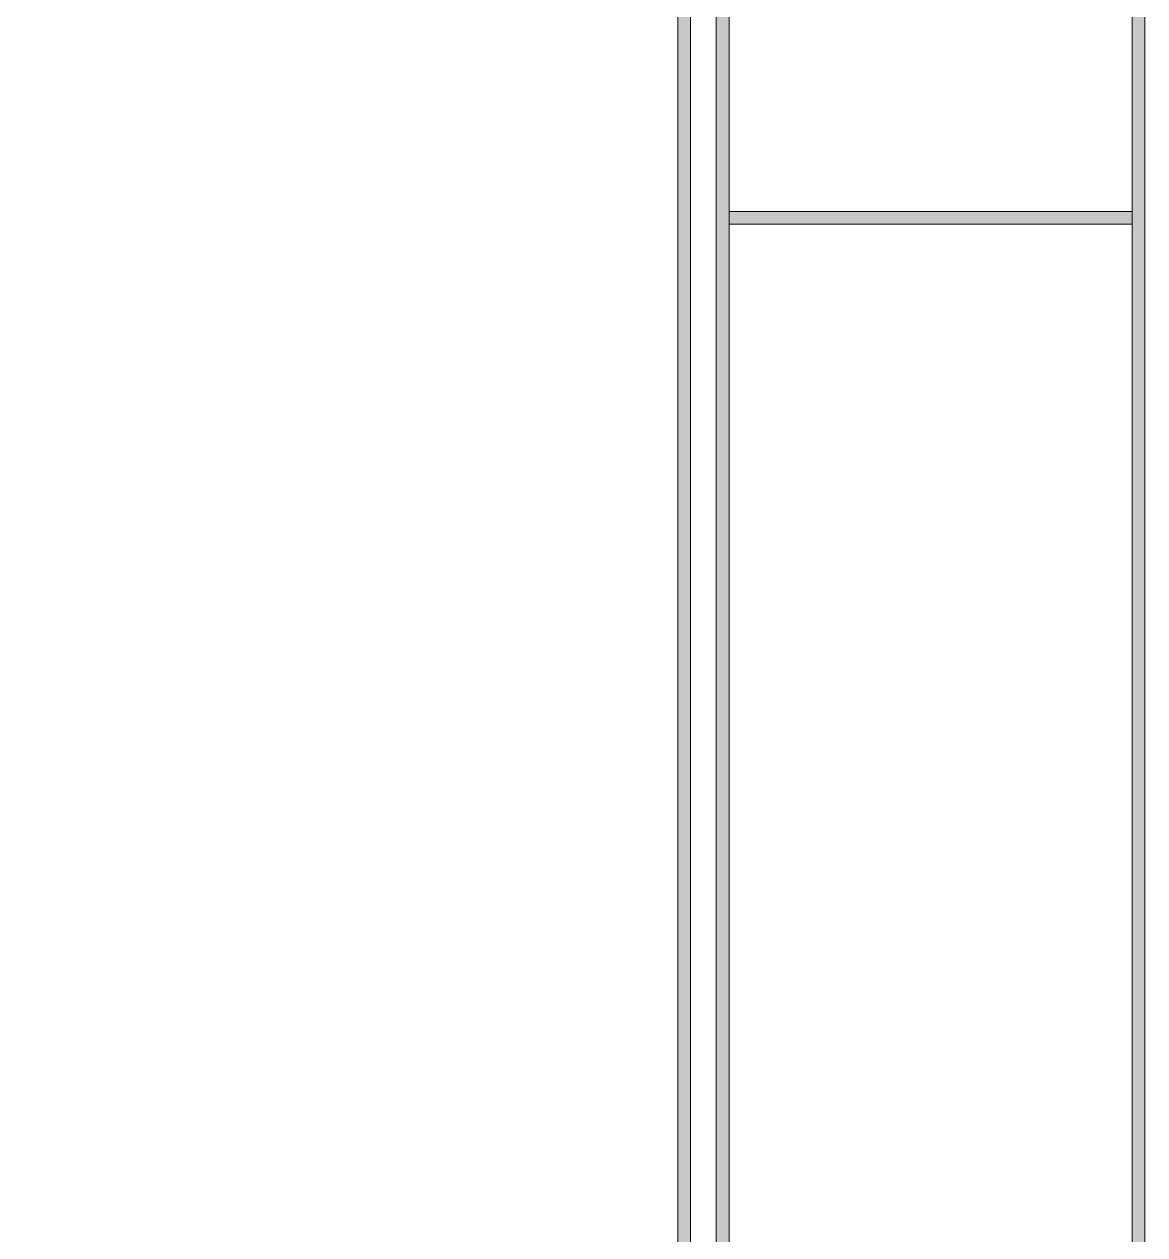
# Model space of a CAD drawing. Header units: inches. Extents: x -20.8 to 74.7, y -53.7 to 19.1.
# Drawn here: x 63.75 to 74.7, y -41.74 to -29.91 of the extents above; entities that cross this region are included whole.
import ezdxf

# ---------------------------------------------------------------- set-up
doc = ezdxf.new("R2010")
doc.units = ezdxf.units.IN
doc.header["$MEASUREMENT"] = 0
doc.layers.add('G-ANNO-TTLB', color=7, linetype='Continuous', lineweight=0)

msp = doc.modelspace()

# ---------------------------------------------------------------- hatches: boundary and pattern name
at = {"layer": 'G-ANNO-TTLB', "true_color": 0xb9529f, "transparency": 33554687}
h = msp.add_hatch(color=233, dxfattribs=at)
edge = h.paths.add_edge_path()
edge.add_spline(control_points=[(70.265, -53.749), (70.265, -53.749), (29.565, -53.749), (29.565, -53.749), (29.565, -53.749), (29.565, -19.613), (29.565, -19.613), (29.565, -19.613), (70.265, -19.613), (70.265, -19.613), (70.265, -19.613), (70.265, -53.749), (70.265, -53.749)], knot_values=[0, 0, 0, 0, 1, 1, 1, 2, 2, 2, 3, 3, 3, 4, 4, 4, 4], degree=3, periodic=0)
edge = h.paths.add_edge_path()
edge.add_spline(control_points=[(29.69, -19.738), (29.69, -19.738), (29.69, -53.624), (29.69, -53.624), (29.69, -53.624), (70.14, -53.624), (70.14, -53.624), (70.14, -53.624), (70.14, -19.738), (70.14, -19.738), (70.14, -19.738), (29.69, -19.738), (29.69, -19.738)], knot_values=[0, 0, 0, 0, 1, 1, 1, 2, 2, 2, 3, 3, 3, 4, 4, 4, 4], degree=3, periodic=0)
edge.add_line((29.69, -19.738), (29.69, -19.738))
h = msp.add_hatch(color=233, dxfattribs=at)
edge = h.paths.add_edge_path()
edge.add_spline(control_points=[(74.704, -19.613), (74.704, -19.613), (74.704, -53.749), (74.704, -53.749), (74.704, -53.749), (70.516, -53.749), (70.516, -53.749), (70.516, -53.749), (70.516, -19.613), (70.516, -19.613), (70.516, -19.613), (74.704, -19.613), (74.704, -19.613)], knot_values=[0, 0, 0, 0, 1, 1, 1, 2, 2, 2, 3, 3, 3, 4, 4, 4, 4], degree=3, periodic=0)
edge = h.paths.add_edge_path()
edge.add_spline(control_points=[(74.579, -19.738), (74.579, -19.738), (70.641, -19.738), (70.641, -19.738), (70.641, -19.738), (70.641, -53.624), (70.641, -53.624), (70.641, -53.624), (74.579, -53.624), (74.579, -53.624), (74.579, -53.624), (74.579, -19.738), (74.579, -19.738)], knot_values=[0, 0, 0, 0, 1, 1, 1, 2, 2, 2, 3, 3, 3, 4, 4, 4, 4], degree=3, periodic=0)
edge.add_line((74.579, -19.738), (74.579, -19.738))
msp.add_hatch(color=233, dxfattribs=at).paths.add_polyline_path([(74.579, -31.865), (70.641, -31.865), (70.641, -31.74), (74.579, -31.74)])

# ---------------------------------------------------------------- linework, layer by layer
at = {"layer": 'G-ANNO-TTLB', "color": 233, "lineweight": 9, "true_color": 0xb9529f}
for p, q in [((70.265, -53.749), (70.265, -19.613)), ((70.516, -19.613), (70.516, -53.749)), ((74.704, -53.749), (74.704, -19.613)), ((70.14, -53.624), (70.14, -19.738)), ((70.14, -19.738), (70.14, -53.624)), ((70.641, -53.624), (70.641, -19.738)), ((74.579, -19.738), (74.579, -53.624)), ((70.641, -31.74), (70.641, -31.865)), ((74.579, -31.865), (74.579, -31.74)), ((70.641, -31.865), (74.579, -31.865)), ((70.641, -35.803), (70.641, -35.928)), ((74.579, -35.928), (74.579, -35.803)), ((70.641, -40.27), (70.641, -40.395)), ((74.579, -40.395), (74.579, -40.27))]:
    msp.add_line(p, q, dxfattribs=at)
at = {"layer": 'G-ANNO-TTLB'}
msp.add_lwpolyline([(74.579, -31.865), (70.641, -31.865), (70.641, -31.74), (74.579, -31.74)], close=True, dxfattribs=at)
for points in [[(70.265, -53.749), (70.265, -53.749), (29.565, -53.749), (29.565, -53.749), (29.565, -53.749), (29.565, -19.613), (29.565, -19.613), (29.565, -19.613), (70.265, -19.613), (70.265, -19.613), (70.265, -19.613), (70.265, -53.749), (70.265, -53.749)], [(74.704, -19.613), (74.704, -19.613), (74.704, -53.749), (74.704, -53.749), (74.704, -53.749), (70.516, -53.749), (70.516, -53.749), (70.516, -53.749), (70.516, -19.613), (70.516, -19.613), (70.516, -19.613), (74.704, -19.613), (74.704, -19.613)], [(29.69, -19.738), (29.69, -19.738), (29.69, -53.624), (29.69, -53.624), (29.69, -53.624), (70.14, -53.624), (70.14, -53.624), (70.14, -53.624), (70.14, -19.738), (70.14, -19.738), (70.14, -19.738), (29.69, -19.738), (29.69, -19.738)], [(74.579, -19.738), (74.579, -19.738), (70.641, -19.738), (70.641, -19.738), (70.641, -19.738), (70.641, -53.624), (70.641, -53.624), (70.641, -53.624), (74.579, -53.624), (74.579, -53.624), (74.579, -53.624), (74.579, -19.738), (74.579, -19.738)]]:
    msp.add_open_spline(points, degree=3, knots=[0, 0, 0, 0, 1, 1, 1, 2, 2, 2, 3, 3, 3, 4, 4, 4, 4], dxfattribs=at)

doc.saveas('drawing.dxf')
